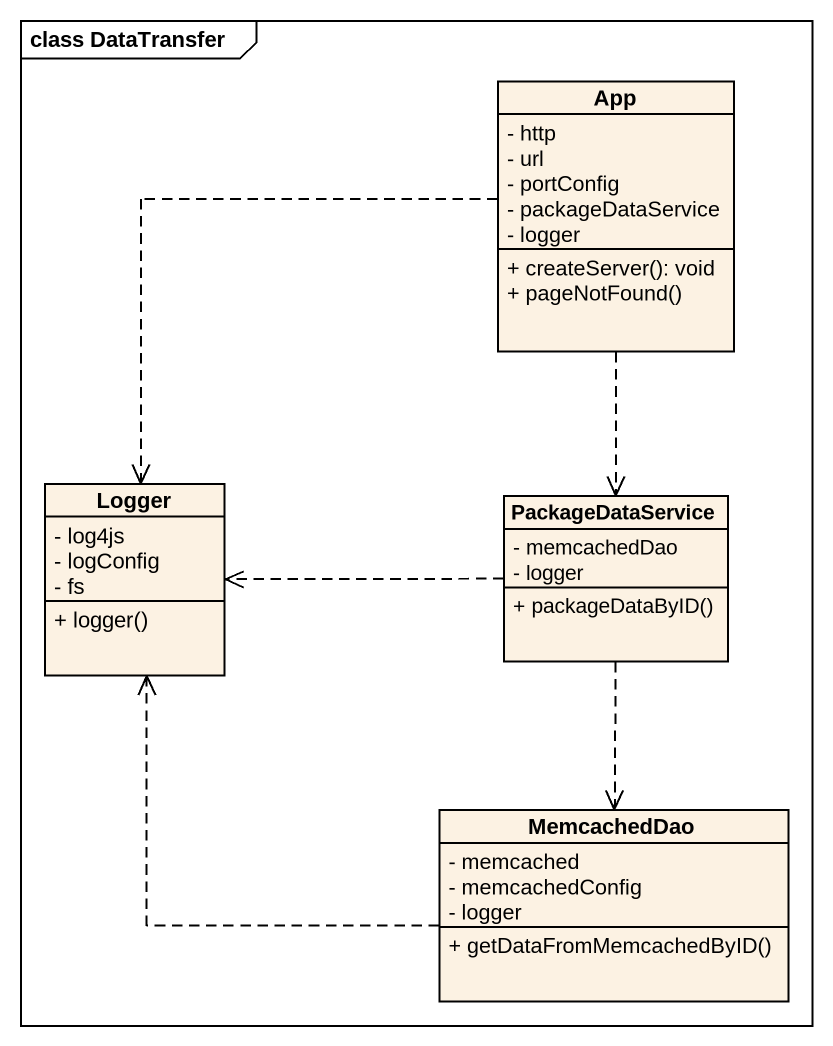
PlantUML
@startuml
mainframe class DataTransfer
hide circle
hide empty members
skinparam classAttributeIconSize 0
class App {
  - http
  - url
  - portConfig
  - packageDataService
  - logger
  + createServer(): void
  + pageNotFound()
}
class Logger {
  - log4js
  - logConfig
  - fs
  + logger()
}
class PackageDataService {
  - memcachedDao
  - logger
  + packageDataByID()
}
class MemcachedDao {
  - memcached
  - memcachedConfig
  - logger
  + getDataFromMemcachedByID()
}
App ..> Logger
App ..> PackageDataService
PackageDataService .left.> Logger
PackageDataService ..> MemcachedDao
MemcachedDao .up.> Logger
@enduml
